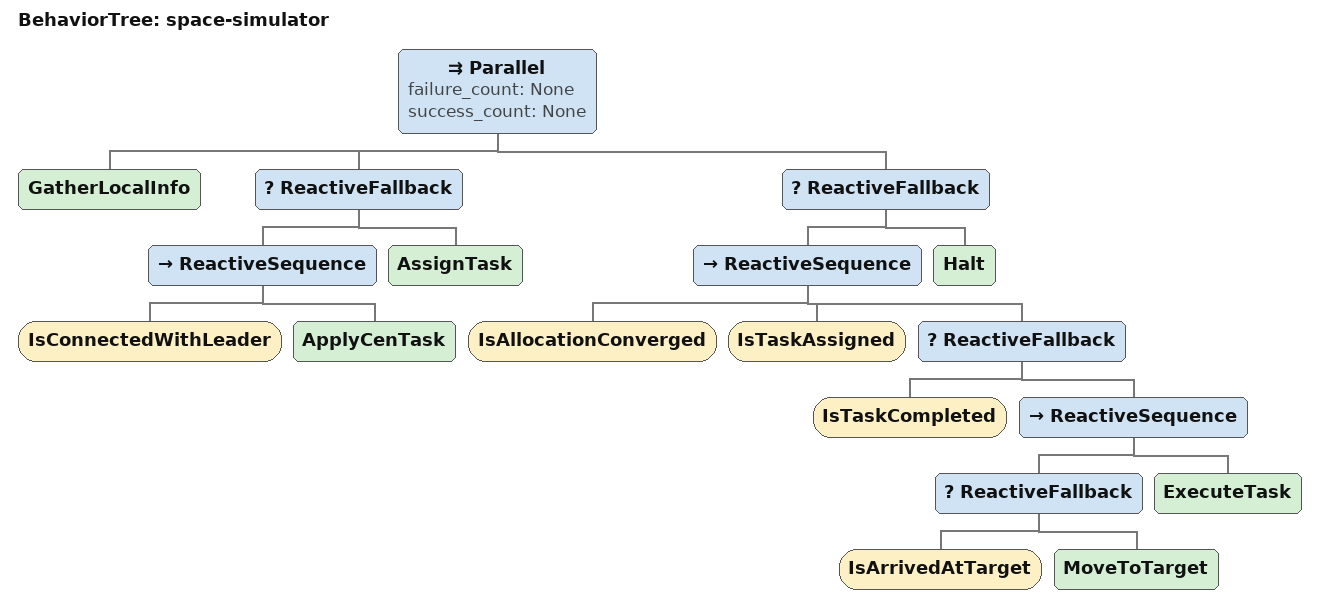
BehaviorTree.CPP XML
<?xml version="1.0" encoding="UTF-8"?>
<root BTCPP_format="4">
  <BehaviorTree ID="space-simulator">
    <Parallel failure_count="None"
              success_count="None">
      <GatherLocalInfo/>
      <ReactiveFallback>
        <ReactiveSequence>
          <IsConnectedWithLeader/>
          <ApplyCenTask/>
        </ReactiveSequence>
        <AssignTask/>
      </ReactiveFallback>
      <ReactiveFallback>
        <ReactiveSequence>
          <IsAllocationConverged/>     <!-- global gate (Round 2) -->
          <IsTaskAssigned/>
          <ReactiveFallback>
            <IsTaskCompleted/>
            <ReactiveSequence>
              <ReactiveFallback>
                <IsArrivedAtTarget/>
                <MoveToTarget/>
              </ReactiveFallback>
              <ExecuteTask/>
            </ReactiveSequence>
          </ReactiveFallback>
        </ReactiveSequence>
        <Halt/>
      </ReactiveFallback>
    </Parallel>
  </BehaviorTree>

</root>
